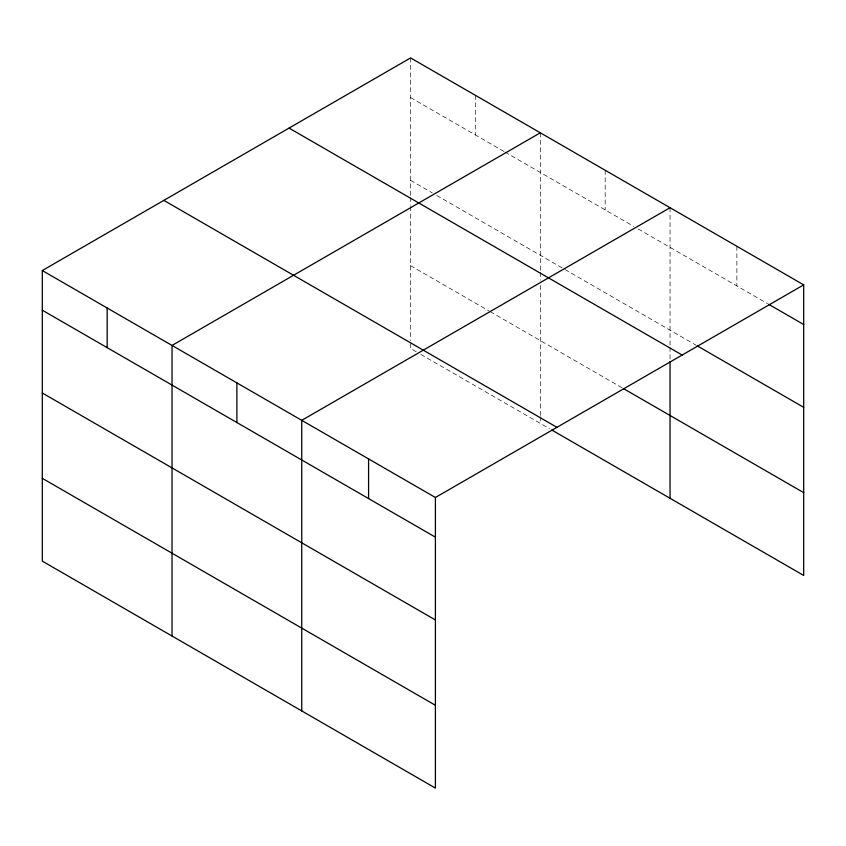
<?xml version="1.0" encoding="UTF-8"?>
<svg xmlns="http://www.w3.org/2000/svg" width="846" height="846" viewBox="0 0 846 846"><rect width="100%" height="100%" fill="white"/><g stroke="black" fill="none" stroke-linecap="round" stroke-linejoin="round"><path stroke-width="0.63" stroke-dasharray="4.23 3.17" d="M410.596 97.565L503.899 151.434M505.041 152.09L633.633 226.337M638.18 228.959L767.449 303.598M410.596 180.367L432.211 192.856M436.769 195.479L696.099 345.21M410.596 265.686L489.115 311.021M490.246 311.677L622.254 387.891M416.285 351.777L410.596 348.499L410.596 341.921M420.832 354.411L549.424 428.647M736.877 246.292L736.877 285.937M670.043 207.704L670.043 345.919M670.043 347.23L670.043 359.042M605.176 170.258L605.176 209.914M540.319 132.811L540.319 271.016M540.319 272.327L540.319 280.206M540.319 285.462L540.319 415.502M540.319 416.824L540.319 423.391M475.452 95.365L475.452 135.011M410.596 57.919L410.596 196.124M410.596 197.435L410.596 205.314M410.596 206.625L410.596 340.61"/><path stroke-width="1.27" d="M42.3 270.551L435.404 497.501L435.404 788.081L42.3 561.131L42.3 270.551L410.596 57.919L803.7 284.869L803.7 575.449L551.698 429.958M540.319 132.811L172.024 345.443L172.024 636.023M670.043 207.704L301.747 420.335L301.747 710.915M435.404 497.501L803.7 284.869M768.591 304.253L803.7 324.526M697.231 345.855L803.7 407.328M289.057 128.084L682.162 355.045M623.386 388.547L803.7 492.647M163.838 200.375L556.943 427.336M42.3 310.196L435.404 537.157M42.3 392.999L435.404 619.959M42.3 478.318L435.404 705.278M670.043 361.665L670.043 498.283M368.581 458.923L368.581 498.569M236.891 382.889L236.891 422.545M107.167 307.997L107.167 347.643"/></g></svg>
